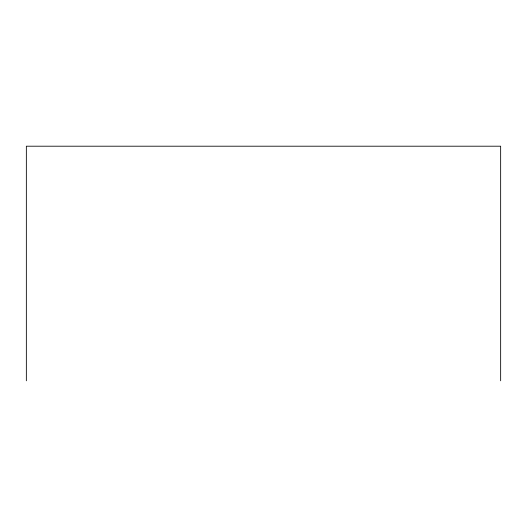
<?xml version="1.0" encoding="UTF-8"?>
<svg xmlns="http://www.w3.org/2000/svg" width="527" height="527" viewBox="0 0 527 527"><rect width="100%" height="100%" fill="white"/><g stroke="black" fill="none" stroke-linecap="round" stroke-linejoin="round"><path stroke-width="0.79" d="M500.65 380.797L500.65 146.203L26.35 146.203L26.35 380.797"/></g></svg>
